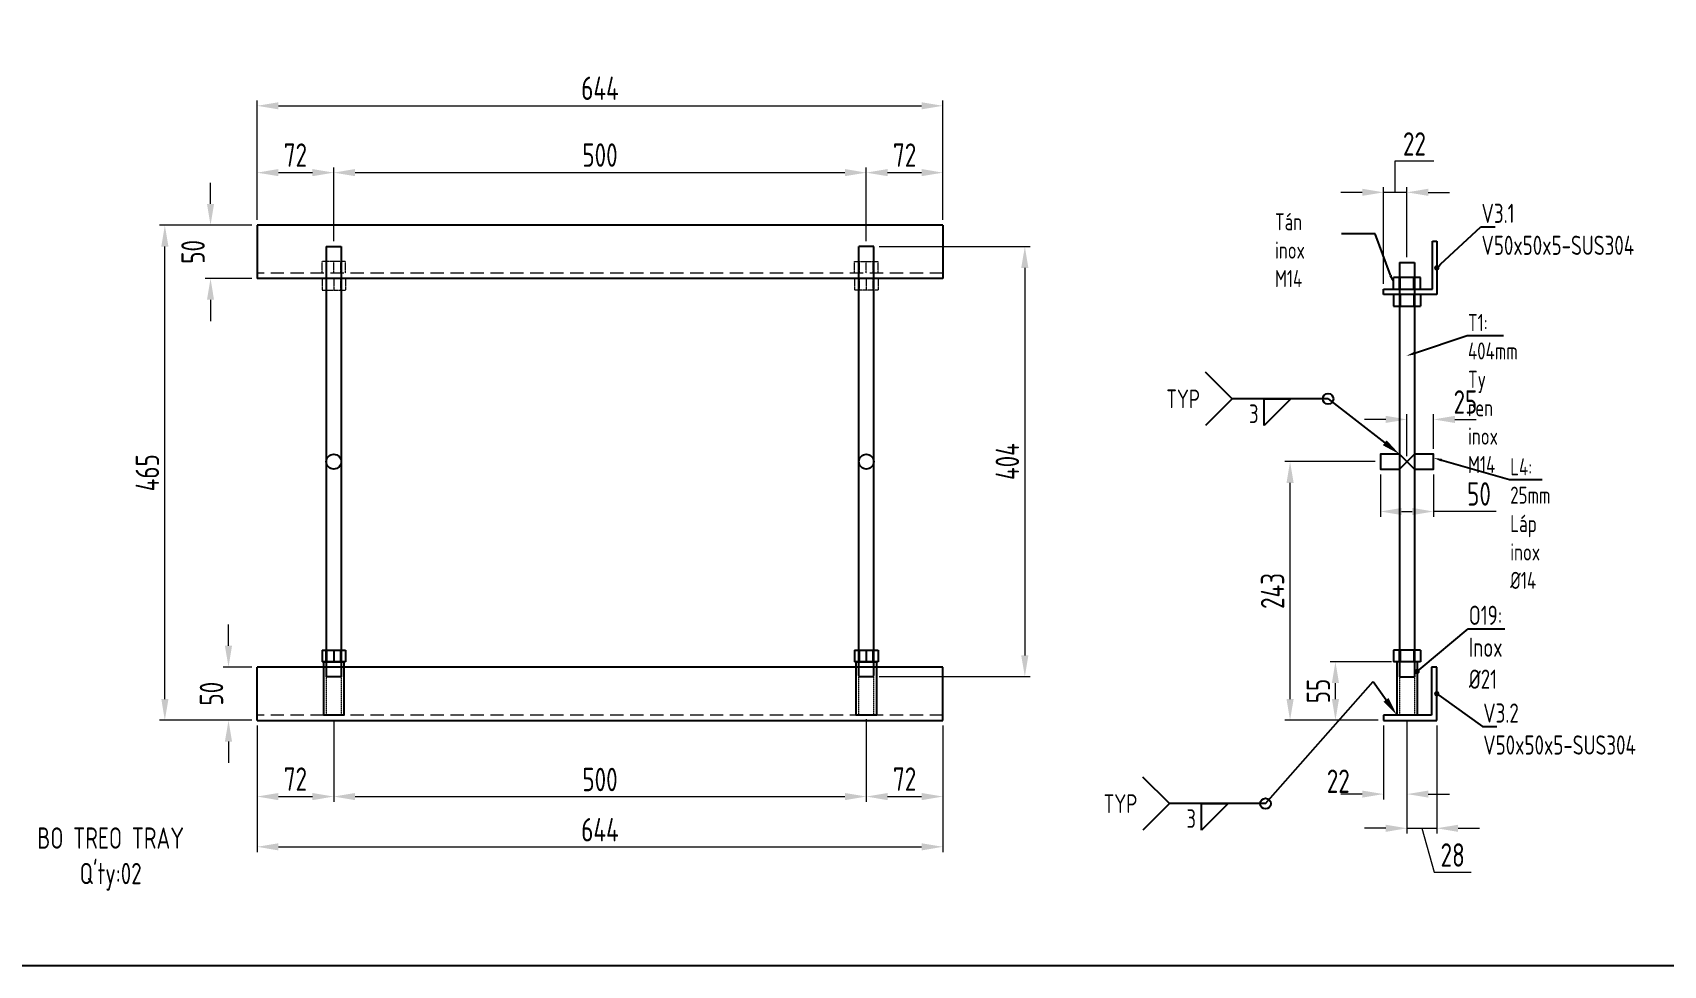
# Model space of a CAD drawing. Header units: millimetres. Extents: x -46397 to 283259, y -8690 to 23983.
# Drawn here: x 209335 to 210866, y -2294 to -1418 of the extents above; entities that cross this region are included whole.
import ezdxf
from ezdxf import colors
from ezdxf.entities.mleader import LeaderData, LeaderLine
from ezdxf.math import Vec2, Vec3

# ---------------------------------------------------------------- set-up
doc = ezdxf.new("R2010")
doc.units = ezdxf.units.MM
doc.linetypes.add('HIDDEN', pattern=[0.375, 0.25, -0.125])
doc.layers.get('Defpoints').update_dxf_attribs({"lineweight": 0})
for name, color, linetype, lineweight in [('12.KICH THUOC', 3, 'Continuous', 9), ('AM_5', 3, 'Continuous', 25), ('Dtext', 255, 'Continuous', 20), ('mDƯỜNG CƠ BẢN', 255, 'Continuous', 25), ('PHANTOM 2', 8, 'Continuous', 0)]:
    doc.layers.add(name, color=color, linetype=linetype, lineweight=lineweight)
doc.styles.add('Chu va so', font='arial.ttf')
doc.styles.add('GHI CHÚ 1', font='isocp_IV25.ttf', dxfattribs={"width": 0.8})
doc.styles.get("Standard").update_dxf_attribs({"font": 'isocp.shx', "width": 0.8})
doc.styles.add('TCVN', font='arial.ttf')
doc.dimstyles.new('1-30SCALE', dxfattribs={"dimtxt": 75, "dimasz": 75, "dimexe": 37.5, "dimexo": 30, "dimgap": 30, "dimtad": 1, "dimtoh": 1, "dimdec": 0, "dimdsep": 46, "dimtxsty": 'GHI CHÚ 1', "dimcen": 0.09, "dimclrd": 256, "dimclre": 256, "dimclrt": 2, "dimadec": 0, "dimazin": 0, "dimtfac": 1, "dimtdec": 0, "dimtofl": 0, "dimtmove": 0, "dimatfit": 3, "dimfxl": 1, "dimlwd": 0, "dimlwe": 0, "dimarcsym": 0})

# ---------------------------------------------------------------- blocks, each defined once
blk = doc.blocks.new('*D1137')
at = {"layer": 'Defpoints', "color": 0, "transparency": 16777216}
for p in [(209458.7, -1598.6), (209545.3, -1598.6), (209545.3, -2063.6)]:
    blk.add_point(p, dxfattribs=at)
at = {"layer": 'PHANTOM 2', "linetype": 'Continuous', "lineweight": 0, "transparency": 16777216}
for p, q in [((209540.3, -1598.6), (209453.7, -1598.6)), ((209458.7, -2043.6), (209458.7, -1618.6)), ((209540.3, -2063.6), (209453.7, -2063.6))]:
    blk.add_line(p, q, dxfattribs=at)
at = {"layer": 'PHANTOM 2', "transparency": 16777216}
for points in [[(209455.4, -1618.6), (209462.1, -1618.6), (209458.7, -1598.6)], [(209455.4, -2043.6), (209462.1, -2043.6), (209458.7, -2063.6)]]:
    blk.add_solid(points, dxfattribs=at)
at = {"layer": 'PHANTOM 2', "color": 2, "transparency": 16777216, "insert": (209442.3, -1831.1), "char_height": 22, "attachment_point": 5, "rotation": 90, "style": 'GHI CHÚ 1'}
blk.add_mtext('465', dxfattribs=at)
blk = doc.blocks.new('*D1138')
at = {"layer": 'Defpoints', "color": 0, "transparency": 16777216}
for p in [(209518.5, -2013.6), (209545.3, -2013.6), (209545.3, -2063.6)]:
    blk.add_point(p, dxfattribs=at)
at = {"layer": 'PHANTOM 2', "linetype": 'Continuous', "lineweight": 0, "transparency": 16777216}
for p, q in [((209518.5, -1993.6), (209518.5, -1973.6)), ((209540.3, -2013.6), (209513.5, -2013.6)), ((209540.3, -2063.6), (209513.5, -2063.6)), ((209518.5, -2083.6), (209518.5, -2103.6))]:
    blk.add_line(p, q, dxfattribs=at)
at = {"layer": 'PHANTOM 2', "transparency": 16777216}
for points in [[(209515.1, -1993.6), (209521.8, -1993.6), (209518.5, -2013.6)], [(209515.1, -2083.6), (209521.8, -2083.6), (209518.5, -2063.6)]]:
    blk.add_solid(points, dxfattribs=at)
at = {"layer": 'PHANTOM 2', "color": 2, "transparency": 16777216, "insert": (209502.5, -2038.6), "char_height": 22, "attachment_point": 5, "rotation": 90, "style": 'GHI CHÚ 1'}
blk.add_mtext('50', dxfattribs=at)
blk = doc.blocks.new('*D1139')
at = {"layer": 'Defpoints', "color": 0, "transparency": 16777216}
for p in [(209545.3, -1598.6), (209501.6, -1648.6), (209545.3, -1648.6)]:
    blk.add_point(p, dxfattribs=at)
at = {"layer": 'PHANTOM 2', "linetype": 'Continuous', "lineweight": 0, "transparency": 16777216}
for p, q in [((209501.6, -1578.6), (209501.6, -1558.6)), ((209540.3, -1598.6), (209496.6, -1598.6)), ((209540.3, -1648.6), (209496.6, -1648.6)), ((209501.6, -1668.6), (209501.6, -1688.6))]:
    blk.add_line(p, q, dxfattribs=at)
at = {"layer": 'PHANTOM 2', "transparency": 16777216}
for points in [[(209498.3, -1578.6), (209504.9, -1578.6), (209501.6, -1598.6)], [(209498.3, -1668.6), (209504.9, -1668.6), (209501.6, -1648.6)]]:
    blk.add_solid(points, dxfattribs=at)
at = {"layer": 'PHANTOM 2', "color": 2, "transparency": 16777216, "insert": (209485.2, -1623.6), "char_height": 22, "attachment_point": 5, "rotation": 90, "style": 'GHI CHÚ 1'}
blk.add_mtext('50', dxfattribs=at)
blk = doc.blocks.new('*D1140')
at = {"layer": 'Defpoints', "color": 0, "transparency": 16777216}
for p in [(209617.3, -1549.2), (209545.3, -1598.6), (209617.3, -1618.6)]:
    blk.add_point(p, dxfattribs=at)
at = {"layer": 'PHANTOM 2', "linetype": 'Continuous', "lineweight": 0, "transparency": 16777216}
for p, q in [((209545.3, -1593.6), (209545.3, -1544.2)), ((209617.3, -1613.6), (209617.3, -1544.2)), ((209565.3, -1549.2), (209597.3, -1549.2))]:
    blk.add_line(p, q, dxfattribs=at)
at = {"layer": 'PHANTOM 2', "transparency": 16777216}
for points in [[(209565.3, -1545.8), (209565.3, -1552.5), (209545.3, -1549.2)], [(209597.3, -1545.8), (209597.3, -1552.5), (209617.3, -1549.2)]]:
    blk.add_solid(points, dxfattribs=at)
at = {"layer": 'PHANTOM 2', "color": 2, "transparency": 16777216, "insert": (209581.3, -1532.7), "char_height": 22, "attachment_point": 5, "style": 'GHI CHÚ 1'}
blk.add_mtext('72', dxfattribs=at)
blk = doc.blocks.new('*D1141')
at = {"layer": 'Defpoints', "color": 0, "transparency": 16777216}
for p in [(210117.3, -1549.2), (209617.3, -1618.6), (210117.3, -1618.6)]:
    blk.add_point(p, dxfattribs=at)
at = {"layer": 'PHANTOM 2', "linetype": 'Continuous', "lineweight": 0, "transparency": 16777216}
for p, q in [((209617.3, -1613.6), (209617.3, -1544.2)), ((210117.3, -1613.6), (210117.3, -1544.2)), ((209637.3, -1549.2), (210097.3, -1549.2))]:
    blk.add_line(p, q, dxfattribs=at)
at = {"layer": 'PHANTOM 2', "transparency": 16777216}
for points in [[(209637.3, -1545.8), (209637.3, -1552.5), (209617.3, -1549.2)], [(210097.3, -1545.8), (210097.3, -1552.5), (210117.3, -1549.2)]]:
    blk.add_solid(points, dxfattribs=at)
at = {"layer": 'PHANTOM 2', "color": 2, "transparency": 16777216, "insert": (209867.3, -1532.7), "char_height": 22, "attachment_point": 5, "style": 'GHI CHÚ 1'}
blk.add_mtext('500', dxfattribs=at)
blk = doc.blocks.new('*D1142')
at = {"layer": 'Defpoints', "color": 0, "transparency": 16777216}
for p in [(210189.3, -1549.2), (210189.3, -1598.6), (210117.3, -1618.6)]:
    blk.add_point(p, dxfattribs=at)
at = {"layer": 'PHANTOM 2', "linetype": 'Continuous', "lineweight": 0, "transparency": 16777216}
for p, q in [((210117.3, -1613.6), (210117.3, -1544.2)), ((210189.3, -1593.6), (210189.3, -1544.2)), ((210137.3, -1549.2), (210169.3, -1549.2))]:
    blk.add_line(p, q, dxfattribs=at)
at = {"layer": 'PHANTOM 2', "transparency": 16777216}
for points in [[(210137.3, -1545.8), (210137.3, -1552.5), (210117.3, -1549.2)], [(210169.3, -1545.8), (210169.3, -1552.5), (210189.3, -1549.2)]]:
    blk.add_solid(points, dxfattribs=at)
at = {"layer": 'PHANTOM 2', "color": 2, "transparency": 16777216, "insert": (210153.3, -1532.7), "char_height": 22, "attachment_point": 5, "style": 'GHI CHÚ 1'}
blk.add_mtext('72', dxfattribs=at)
blk = doc.blocks.new('*D1143')
at = {"layer": 'Defpoints', "color": 0, "transparency": 16777216}
for p in [(209545.3, -2063.6), (209617.3, -2058.6), (209617.3, -2135.2)]:
    blk.add_point(p, dxfattribs=at)
at = {"layer": 'PHANTOM 2', "linetype": 'Continuous', "lineweight": 0, "transparency": 16777216}
for p, q in [((209617.3, -2063.6), (209617.3, -2140.2)), ((209545.3, -2068.6), (209545.3, -2140.2)), ((209565.3, -2135.2), (209597.3, -2135.2))]:
    blk.add_line(p, q, dxfattribs=at)
at = {"layer": 'PHANTOM 2', "transparency": 16777216}
for points in [[(209565.3, -2131.9), (209565.3, -2138.6), (209545.3, -2135.2)], [(209597.3, -2131.9), (209597.3, -2138.6), (209617.3, -2135.2)]]:
    blk.add_solid(points, dxfattribs=at)
at = {"layer": 'PHANTOM 2', "color": 2, "transparency": 16777216, "insert": (209581.3, -2118.8), "char_height": 22, "attachment_point": 5, "style": 'GHI CHÚ 1'}
blk.add_mtext('72', dxfattribs=at)
blk = doc.blocks.new('*D1144')
at = {"layer": 'Defpoints', "color": 0, "transparency": 16777216}
for p in [(209617.3, -2058.6), (210117.3, -2057.6), (210117.3, -2135.2)]:
    blk.add_point(p, dxfattribs=at)
at = {"layer": 'PHANTOM 2', "linetype": 'Continuous', "lineweight": 0, "transparency": 16777216}
for p, q in [((209617.3, -2063.6), (209617.3, -2140.2)), ((210117.3, -2062.6), (210117.3, -2140.2)), ((209637.3, -2135.2), (210097.3, -2135.2))]:
    blk.add_line(p, q, dxfattribs=at)
at = {"layer": 'PHANTOM 2', "transparency": 16777216}
for points in [[(209637.3, -2131.9), (209637.3, -2138.6), (209617.3, -2135.2)], [(210097.3, -2131.9), (210097.3, -2138.6), (210117.3, -2135.2)]]:
    blk.add_solid(points, dxfattribs=at)
at = {"layer": 'PHANTOM 2', "color": 2, "transparency": 16777216, "insert": (209867.3, -2119.2), "char_height": 22, "attachment_point": 5, "style": 'GHI CHÚ 1'}
blk.add_mtext('500', dxfattribs=at)
blk = doc.blocks.new('*D1145')
at = {"layer": 'Defpoints', "color": 0, "transparency": 16777216}
for p in [(210117.3, -2057.6), (210189.3, -2063.6), (210189.3, -2135.2)]:
    blk.add_point(p, dxfattribs=at)
at = {"layer": 'PHANTOM 2', "linetype": 'Continuous', "lineweight": 0, "transparency": 16777216}
for p, q in [((210117.3, -2062.6), (210117.3, -2140.2)), ((210189.3, -2068.6), (210189.3, -2140.2)), ((210137.3, -2135.2), (210169.3, -2135.2))]:
    blk.add_line(p, q, dxfattribs=at)
at = {"layer": 'PHANTOM 2', "transparency": 16777216}
for points in [[(210137.3, -2131.9), (210137.3, -2138.6), (210117.3, -2135.2)], [(210169.3, -2131.9), (210169.3, -2138.6), (210189.3, -2135.2)]]:
    blk.add_solid(points, dxfattribs=at)
at = {"layer": 'PHANTOM 2', "color": 2, "transparency": 16777216, "insert": (210153.3, -2118.8), "char_height": 22, "attachment_point": 5, "style": 'GHI CHÚ 1'}
blk.add_mtext('72', dxfattribs=at)
blk = doc.blocks.new('*D1146')
at = {"layer": 'Defpoints', "color": 0, "transparency": 16777216}
for p in [(209545.3, -2063.6), (210189.3, -2063.6), (210189.3, -2182.4)]:
    blk.add_point(p, dxfattribs=at)
at = {"layer": 'PHANTOM 2', "linetype": 'Continuous', "lineweight": 0, "transparency": 16777216}
for p, q in [((209545.3, -2068.6), (209545.3, -2187.4)), ((210189.3, -2068.6), (210189.3, -2187.4)), ((209565.3, -2182.4), (210169.3, -2182.4))]:
    blk.add_line(p, q, dxfattribs=at)
at = {"layer": 'PHANTOM 2', "transparency": 16777216}
for points in [[(209565.3, -2179.1), (209565.3, -2185.8), (209545.3, -2182.4)], [(210169.3, -2179.1), (210169.3, -2185.8), (210189.3, -2182.4)]]:
    blk.add_solid(points, dxfattribs=at)
at = {"layer": 'PHANTOM 2', "color": 2, "transparency": 16777216, "insert": (209867.3, -2166.4), "char_height": 22, "attachment_point": 5, "style": 'GHI CHÚ 1'}
blk.add_mtext('644', dxfattribs=at)
blk = doc.blocks.new('*D1147')
at = {"layer": 'Defpoints', "color": 0, "transparency": 16777216}
for p in [(210189.3, -1486.4), (209545.3, -1598.6), (210189.3, -1598.6)]:
    blk.add_point(p, dxfattribs=at)
at = {"layer": 'PHANTOM 2', "linetype": 'Continuous', "lineweight": 0, "transparency": 16777216}
for p, q in [((209545.3, -1593.6), (209545.3, -1481.4)), ((210189.3, -1593.6), (210189.3, -1481.4)), ((209565.3, -1486.4), (210169.3, -1486.4))]:
    blk.add_line(p, q, dxfattribs=at)
at = {"layer": 'PHANTOM 2', "transparency": 16777216}
for points in [[(209565.3, -1483.1), (209565.3, -1489.7), (209545.3, -1486.4)], [(210169.3, -1483.1), (210169.3, -1489.7), (210189.3, -1486.4)]]:
    blk.add_solid(points, dxfattribs=at)
at = {"layer": 'PHANTOM 2', "color": 2, "transparency": 16777216, "insert": (209867.3, -1469.9), "char_height": 22, "attachment_point": 5, "style": 'GHI CHÚ 1'}
blk.add_mtext('644', dxfattribs=at)
blk = doc.blocks.new('*D1153')
at = {"layer": 'Defpoints', "color": 0, "transparency": 16777216}
for p in [(210515.2, -1820.6), (210600, -1820.6), (210603, -2063.6)]:
    blk.add_point(p, dxfattribs=at)
at = {"layer": 'PHANTOM 2', "linetype": 'Continuous', "lineweight": 0, "transparency": 16777216}
for p, q in [((210595, -1820.6), (210510.2, -1820.6)), ((210515.2, -2043.6), (210515.2, -1840.6)), ((210598, -2063.6), (210510.2, -2063.6))]:
    blk.add_line(p, q, dxfattribs=at)
at = {"layer": 'PHANTOM 2', "transparency": 16777216}
for points in [[(210511.9, -1840.6), (210518.6, -1840.6), (210515.2, -1820.6)], [(210511.9, -2043.6), (210518.6, -2043.6), (210515.2, -2063.6)]]:
    blk.add_solid(points, dxfattribs=at)
at = {"layer": 'PHANTOM 2', "color": 2, "transparency": 16777216, "insert": (210498.8, -1942.1), "char_height": 22, "attachment_point": 5, "rotation": 90, "style": 'GHI CHÚ 1'}
blk.add_mtext('243', dxfattribs=at)
blk = doc.blocks.new('*D1152')
at = {"layer": 'Defpoints', "color": 0, "transparency": 16777216}
for p in [(210557.8, -2008.6), (210615.5, -2008.6), (210603, -2063.6)]:
    blk.add_point(p, dxfattribs=at)
at = {"layer": 'PHANTOM 2', "linetype": 'Continuous', "lineweight": 0, "transparency": 16777216}
for p, q in [((210610.5, -2008.6), (210552.8, -2008.6)), ((210557.8, -2043.6), (210557.8, -2028.6)), ((210598, -2063.6), (210552.8, -2063.6))]:
    blk.add_line(p, q, dxfattribs=at)
at = {"layer": 'PHANTOM 2', "transparency": 16777216}
for points in [[(210554.5, -2028.6), (210561.2, -2028.6), (210557.8, -2008.6)], [(210554.5, -2043.6), (210561.2, -2043.6), (210557.8, -2063.6)]]:
    blk.add_solid(points, dxfattribs=at)
at = {"layer": 'PHANTOM 2', "color": 2, "transparency": 16777216, "insert": (210541.8, -2036.1), "char_height": 22, "attachment_point": 5, "rotation": 90, "style": 'GHI CHÚ 1'}
blk.add_mtext('55', dxfattribs=at)
blk = doc.blocks.new('*D1151')
at = {"layer": 'Defpoints', "color": 0, "transparency": 16777216}
for p in [(210650, -1781), (210625, -1820.6), (210650, -1813.6)]:
    blk.add_point(p, dxfattribs=at)
at = {"layer": 'PHANTOM 2', "linetype": 'Continuous', "lineweight": 0, "transparency": 16777216}
for p, q in [((210625, -1815.6), (210625, -1776)), ((210650, -1808.6), (210650, -1776)), ((210605, -1781), (210585, -1781)), ((210670, -1781), (210690, -1781))]:
    blk.add_line(p, q, dxfattribs=at)
at = {"layer": 'PHANTOM 2', "transparency": 16777216}
for points in [[(210605, -1777.6), (210605, -1784.3), (210625, -1781)], [(210670, -1777.6), (210670, -1784.3), (210650, -1781)]]:
    blk.add_solid(points, dxfattribs=at)
at = {"layer": 'PHANTOM 2', "color": 2, "transparency": 16777216, "insert": (210679.9, -1764.6), "char_height": 22, "attachment_point": 5, "style": 'GHI CHÚ 1'}
blk.add_mtext('25', dxfattribs=at)
blk = doc.blocks.new('*D1150')
at = {"layer": 'Defpoints', "color": 0, "transparency": 16777216}
for p in [(210600, -1827.6), (210650, -1827.6), (210650, -1867.5)]:
    blk.add_point(p, dxfattribs=at)
at = {"layer": 'PHANTOM 2', "linetype": 'Continuous', "lineweight": 0, "transparency": 16777216}
for p, q in [((210600, -1832.6), (210600, -1872.5)), ((210650, -1832.6), (210650, -1872.5)), ((210620, -1867.5), (210630, -1867.5)), ((210708.7, -1867.5), (210650, -1867.5))]:
    blk.add_line(p, q, dxfattribs=at)
at = {"layer": 'PHANTOM 2', "transparency": 16777216}
for points in [[(210620, -1864.1), (210620, -1870.8), (210600, -1867.5)], [(210630, -1864.1), (210630, -1870.8), (210650, -1867.5)]]:
    blk.add_solid(points, dxfattribs=at)
at = {"layer": 'PHANTOM 2', "color": 2, "transparency": 16777216, "insert": (210692.6, -1851), "char_height": 22, "attachment_point": 5, "style": 'GHI CHÚ 1'}
blk.add_mtext('50', dxfattribs=at)
blk = doc.blocks.new('*D1149')
at = {"layer": 'Defpoints', "color": 0, "transparency": 16777216}
for p in [(210603, -2063.6), (210625, -2058.6), (210625, -2132.9)]:
    blk.add_point(p, dxfattribs=at)
at = {"layer": 'PHANTOM 2', "linetype": 'Continuous', "lineweight": 0, "transparency": 16777216}
for p, q in [((210625, -2063.6), (210625, -2137.9)), ((210603, -2068.6), (210603, -2137.9)), ((210583, -2132.9), (210563, -2132.9)), ((210645, -2132.9), (210665, -2132.9))]:
    blk.add_line(p, q, dxfattribs=at)
at = {"layer": 'PHANTOM 2', "transparency": 16777216}
for points in [[(210583, -2129.6), (210583, -2136.2), (210603, -2132.9)], [(210645, -2129.6), (210645, -2136.2), (210625, -2132.9)]]:
    blk.add_solid(points, dxfattribs=at)
at = {"layer": 'PHANTOM 2', "color": 2, "transparency": 16777216, "insert": (210560.5, -2120.8), "char_height": 22, "attachment_point": 5, "style": 'GHI CHÚ 1'}
blk.add_mtext('22', dxfattribs=at)
blk = doc.blocks.new('*D1148')
at = {"layer": 'Defpoints', "color": 0, "transparency": 16777216}
for p in [(210625, -2058.6), (210653, -2063.6), (210653, -2165)]:
    blk.add_point(p, dxfattribs=at)
at = {"layer": 'PHANTOM 2', "linetype": 'Continuous', "lineweight": 0, "transparency": 16777216}
for p, q in [((210625, -2063.6), (210625, -2170)), ((210653, -2068.6), (210653, -2170)), ((210605, -2165), (210585, -2165)), ((210625, -2165), (210653, -2165)), ((210639, -2165), (210650.5, -2206.1)), ((210673, -2165), (210693, -2165)), ((210650.5, -2206.1), (210685.3, -2206.1))]:
    blk.add_line(p, q, dxfattribs=at)
at = {"layer": 'PHANTOM 2', "transparency": 16777216}
for points in [[(210605, -2161.7), (210605, -2168.4), (210625, -2165)], [(210673, -2161.7), (210673, -2168.4), (210653, -2165)]]:
    blk.add_solid(points, dxfattribs=at)
at = {"layer": 'PHANTOM 2', "color": 2, "transparency": 16777216, "insert": (210667.9, -2190.1), "char_height": 22, "attachment_point": 5, "style": 'GHI CHÚ 1'}
blk.add_mtext('28', dxfattribs=at)
blk = doc.blocks.new('_Dot')
at = {"color": 0, "linetype": 'ByBlock', "lineweight": -2}
blk.add_line((-0.5, 0), (-1, 0), dxfattribs=at)
at = {"color": 0, "linetype": 'ByBlock', "const_width": 0.5}
blk.add_lwpolyline([(-0.25, 0, 1), (0.25, 0, 1)], format="xyb", close=True, dxfattribs=at)
blk = doc.blocks.new('*S1135')
at = {"layer": 'AM_5'}
for p, q in [((120957.4, -644.8, 0), (121058.4, -530.1, 0)), ((121058.4, -530.1, 0), (121070.6, -547.3, 0)), ((120867.4, -644.8, 0), (120842.4, -619.8, 0)), ((120867.4, -644.8, 0), (120842.4, -669.8, 0)), ((120957.4, -644.8, 0), (120867.4, -644.8, 0))]:
    blk.add_line(p, q, dxfattribs=at)
at = {"layer": 'AM_5', "color": 2}
for p, q in [((120897.4, -644.8, 0), (120922.4, -644.8, 0)), ((120922.4, -644.8, 0), (120897.4, -669.8, 0)), ((120897.4, -669.8, 0), (120897.4, -644.8, 0))]:
    blk.add_line(p, q, dxfattribs=at)
blk.add_circle((120957.4, -644.8, 0), 4.99, dxfattribs=at)
at = {"layer": 'AM_5', "linetype": 'Continuous'}
blk.add_trace([(121068.3, -549, 0), (121073, -545.6, 0), (121080.8, -561.6, 0)], dxfattribs=at)
at = {"layer": 'AM_5', "color": 2, "char_height": 17.5}
for s, insert, attachment_point in [('TYP', (120837.1, -644.8, 0), 6), ('3', (120892.1, -650.1, 0), 3)]:
    blk.add_mtext(s, dxfattribs=dict(at, insert=insert, attachment_point=attachment_point))
blk = doc.blocks.new('*S1136')
at = {"layer": 'AM_5'}
for p, q in [((120926.2, -283.6, 0), (120901.2, -258.6, 0)), ((120926.2, -283.6, 0), (120901.2, -308.6, 0)), ((121016.2, -283.6, 0), (120926.2, -283.6, 0)), ((121016.2, -283.6, 0), (121069.4, -324.9, 0))]:
    blk.add_line(p, q, dxfattribs=at)
at = {"layer": 'AM_5', "color": 2}
for p, q in [((120956.2, -283.6, 0), (120981.2, -283.6, 0)), ((120981.2, -283.6, 0), (120956.2, -308.6, 0)), ((120956.2, -308.6, 0), (120956.2, -283.6, 0))]:
    blk.add_line(p, q, dxfattribs=at)
blk.add_circle((121016.2, -283.6, 0), 4.99, dxfattribs=at)
at = {"layer": 'AM_5', "linetype": 'Continuous'}
blk.add_trace([(121067.6, -327.2, 0), (121071.2, -322.6, 0), (121083.3, -335.6, 0)], dxfattribs=at)
at = {"layer": 'AM_5', "color": 2, "char_height": 17.5}
for s, insert, attachment_point in [('TYP', (120895.9, -283.6, 0), 6), ('3', (120950.9, -288.9, 0), 3)]:
    blk.add_mtext(s, dxfattribs=dict(at, insert=insert, attachment_point=attachment_point))
blk = doc.blocks.new('*D1494')
at = {"layer": 'Defpoints', "color": 0, "transparency": 16777216}
for p in [(210603, -1567.7), (210625, -1633.6, 0), (210603, -1658.6, 0)]:
    blk.add_point(p, dxfattribs=at)
at = {"layer": 'PHANTOM 2', "linetype": 'Continuous', "lineweight": 0, "transparency": 16777216}
for p, q in [((210614, -1567.7), (210614, -1538.2)), ((210614, -1538.2), (210650.1, -1538.2)), ((210583, -1567.7), (210563, -1567.7)), ((210603, -1653.6), (210603, -1562.7)), ((210625, -1567.7), (210603, -1567.7)), ((210625, -1628.6), (210625, -1562.7)), ((210645, -1567.7), (210665, -1567.7))]:
    blk.add_line(p, q, dxfattribs=at)
at = {"layer": 'PHANTOM 2', "transparency": 16777216}
for points in [[(210583, -1564.3), (210583, -1571), (210603, -1567.7)], [(210645, -1564.3), (210645, -1571), (210625, -1567.7)]]:
    blk.add_solid(points, dxfattribs=at)
at = {"layer": 'PHANTOM 2', "color": 2, "transparency": 16777216, "insert": (210632, -1522.2), "char_height": 22, "attachment_point": 5, "style": 'GHI CHÚ 1'}
blk.add_mtext('22', dxfattribs=at)
blk = doc.blocks.new('*D1692')
at = {"layer": 'Defpoints', "color": 0, "transparency": 16777216}
for p in [(210124.3, -1618.6, 0), (210124.3, -2022.6, 0), (210266.2, -2022.6)]:
    blk.add_point(p, dxfattribs=at)
at = {"layer": 'PHANTOM 2', "linetype": 'Continuous', "lineweight": 0, "transparency": 16777216}
for p, q in [((210129.3, -1618.6), (210271.2, -1618.6)), ((210266.2, -1638.6), (210266.2, -2002.6)), ((210129.3, -2022.6), (210271.2, -2022.6))]:
    blk.add_line(p, q, dxfattribs=at)
at = {"layer": 'PHANTOM 2', "transparency": 16777216}
for points in [[(210262.8, -1638.6), (210269.5, -1638.6), (210266.2, -1618.6)], [(210262.8, -2002.6), (210269.5, -2002.6), (210266.2, -2022.6)]]:
    blk.add_solid(points, dxfattribs=at)
at = {"layer": 'PHANTOM 2', "color": 2, "transparency": 16777216, "insert": (210249.8, -1820.6), "char_height": 22, "attachment_point": 5, "rotation": 90, "style": 'GHI CHÚ 1'}
blk.add_mtext('404', dxfattribs=at)
blk = doc.blocks.new('*U1833')
at = {"lineweight": 25}
for points in [[(0, 0), (4195.2, 0), (4195.2, 2748.1), (0, 2748.1)], [(0, 0), (3172, 0), (3172, 2748.1), (0, 2748.1)]]:
    blk.add_lwpolyline(points, close=True, dxfattribs=at)
at = {"layer": 'Dtext', "ltscale": 0.1}
for tag, p, height, style in [('REV_3', (3199, 1032.2), 18.3, 'TCVN'), ('FOR_APPROVAL3', (3381.7, 1030.9, -0.2), 21.9, 'TCVN'), ('REV_2', (3199, 964), 18.3, 'TCVN'), ('FOR_APPROVAL2', (3381.7, 962.7, -0.2), 21.9, 'TCVN'), ('REV_1', (3199, 895.8), 18.3, 'TCVN'), ('FOR_APPROVAL1', (3381.7, 894.5, -0.2), 21.9, 'TCVN'), ('REV_0', (3199, 827.5), 18.3, 'TCVN'), ('NGUOI_VE', (3576.4, 826.6, -0.2), 21.9, 'TCVN'), ('NGUOI_KIEM_2', (3770.2, 826.6, -0.2), 21.9, 'TCVN'), ('NGUOI_DUYET', (4004.2, 826.6, -0.2), 21.9, 'TCVN'), ('1.1_A4', (4016, 41.6, -0.2), 21.9, 'Chu va so'), ('A4_A4', (4088.9, 41.6, -0.2), 21.9, 'Chu va so'), ('REV.', (4149, 41.6, -0.2), 21.9, 'Chu va so')]:
    blk.add_attdef(tag, p, '', height=height, dxfattribs=dict(at, style=style))
for tag, p, height, style, width in [('NGAY_REV03', (3245.3, 1030.9, -0.2), 19, 'TCVN', 0.95), ('NGAY_REV02', (3245.3, 962.7, -0.2), 19, 'TCVN', 0.95), ('NGAY_REV01', (3245.3, 894.5, -0.2), 19, 'TCVN', 0.95), ('NGAY_REV0', (3245.3, 826.3, -0.2), 19, 'TCVN', 0.95), ('DWD.NO', (3243.6, 17.8, -0.2), 29.2, 'Chu va so', 0.85)]:
    blk.add_attdef(tag, p, '', height=height, dxfattribs=dict(at, style=style, width=width))
at = {"layer": 'Dtext', "lineweight": 25, "ltscale": 0.1, "style": 'Chu va so'}
for tag, p, height in [('PROJECT_CODE', (3454.9, 343.5), 43.9), ('TITLE1', (3265, 262, -0.2), 29.2), ('TITLE2', (3265, 193.2, -0.2), 29.2), ('TITLE3', (3265, 125, -0.2), 29.2)]:
    blk.add_attdef(tag, p, '', height=height, dxfattribs=at)

msp = doc.modelspace()

# ---------------------------------------------------------------- linework, layer by layer
at = {"color": 6, "linetype": 'HIDDEN', "lineweight": 0, "ltscale": 0.5, "extrusion": (0, 1, 0)}
for p, q in [((209606.34, -1643.64, 0), (209606.34, -1632.64, 0)), ((209617.34, -1632.64, 0), (209606.34, -1632.64, 0)), ((209610.34, -1643.64, 0), (209610.34, -1632.64, 0)), ((209610.9, -1643.64, 0), (209610.9, -1632.64, 0)), ((209628.34, -1632.64, 0), (209617.34, -1632.64, 0)), ((209617.34, -1643.64, 0), (209617.34, -1632.64, 0)), ((209623.81, -1643.64, 0), (209623.81, -1632.64, 0)), ((209624.34, -1643.64, 0), (209624.34, -1632.64, 0)), ((209628.34, -1643.64, 0), (209628.34, -1632.64, 0)), ((210106.34, -1632.64, 0), (210117.34, -1632.64, 0)), ((210106.34, -1643.64, 0), (210106.34, -1632.64, 0)), ((210110.34, -1632.64, 0), (210110.34, -1643.64, 0)), ((210110.9, -1643.64, 0), (210110.9, -1632.64, 0)), ((210117.34, -1643.64, 0), (210117.34, -1632.64, 0)), ((210117.34, -1632.64, 0), (210128.34, -1632.64, 0)), ((210123.81, -1643.64, 0), (210123.81, -1632.64, 0)), ((210124.34, -1632.64, 0), (210124.34, -1643.64, 0)), ((210128.34, -1643.64, 0), (210128.34, -1632.64, 0)), ((209606.34, -1648.64, 0), (209606.34, -1659.64, 0)), ((209610.34, -1648.64, 0), (209610.34, -1659.64, 0)), ((209610.9, -1659.64, 0), (209610.9, -1648.64, 0)), ((209617.34, -1648.64, 0), (209617.34, -1659.64, 0)), ((209623.81, -1659.64, 0), (209623.81, -1648.64, 0)), ((209624.34, -1648.64, 0), (209624.34, -1659.64, 0)), ((209628.34, -1648.64, 0), (209628.34, -1659.64, 0)), ((210106.34, -1648.64, 0), (210106.34, -1659.64, 0)), ((210110.34, -1659.64, 0), (210110.34, -1648.64, 0)), ((210110.9, -1659.64, 0), (210110.9, -1648.64, 0)), ((210117.34, -1648.64, 0), (210117.34, -1659.64, 0)), ((210123.81, -1659.64, 0), (210123.81, -1648.64, 0)), ((210124.34, -1659.64, 0), (210124.34, -1648.64, 0)), ((210128.34, -1648.64, 0), (210128.34, -1659.64, 0)), ((209606.34, -1659.64, 0), (209617.34, -1659.64, 0)), ((209606.34, -1659.64, 0), (209617.34, -1659.64, 0)), ((209617.34, -1659.64, 0), (209628.34, -1659.64, 0)), ((209617.34, -1659.64, 0), (209628.34, -1659.64, 0)), ((210117.34, -1659.64, 0), (210106.34, -1659.64, 0)), ((210117.34, -1659.64, 0), (210106.34, -1659.64, 0)), ((210128.34, -1659.64, 0), (210117.34, -1659.64, 0)), ((210128.34, -1659.64, 0), (210117.34, -1659.64, 0))]:
    msp.add_line(p, q, dxfattribs=at)
at = {"color": 8, "linetype": 'HIDDEN', "lineweight": 0, "ltscale": 50, "extrusion": (0, 1, 0)}
for p, q in [((210189.34, -1643.64, 0), (209545.34, -1643.64, 0)), ((210189.34, -2058.64, 0), (209545.34, -2058.64, 0))]:
    msp.add_line(p, q, dxfattribs=at)
at = {"color": 8, "linetype": 'HIDDEN', "lineweight": 0, "extrusion": (0, 1, 0)}
for p, q in [((209610.34, -2008.64, 0), (209610.34, -2058.64, 0)), ((209624.34, -2008.64, 0), (209624.34, -2058.64, 0)), ((210110.34, -2058.64, 0), (210110.34, -2008.64, 0)), ((210124.34, -2058.64, 0), (210124.34, -2008.64, 0)), ((210617.98, -2008.64, 0), (210617.98, -2058.64, 0)), ((210631.98, -2008.64, 0), (210631.98, -2058.64, 0))]:
    msp.add_line(p, q, dxfattribs=at)
at = {"layer": 'mDƯỜNG CƠ BẢN', "color": 2, "extrusion": (0, 1, 0)}
for p, q in [((210189.34, -1598.64, 0), (209545.34, -1598.64, 0)), ((209545.34, -1598.64, 0), (209545.34, -1648.64, 0)), ((210189.34, -1598.64, 0), (210189.34, -1648.64, 0)), ((210648.98, -1658.64, 0), (210648.98, -1613.64, 0)), ((210648.98, -1613.64, 0), (210652.98, -1613.64, 0)), ((210652.98, -1613.64, 0), (210652.98, -1663.64, 0)), ((210189.34, -1648.64, 0), (209545.34, -1648.64, 0)), ((210602.98, -1658.64, 0), (210648.98, -1658.64, 0)), ((210602.98, -1663.64, 0), (210602.98, -1658.64, 0)), ((210652.98, -1663.64, 0), (210602.98, -1663.64, 0)), ((210189.34, -2013.64, 0), (209545.34, -2013.64, 0)), ((209545.34, -2063.64, 0), (209545.34, -2013.64, 0)), ((210189.34, -2063.64, 0), (210189.34, -2013.64, 0)), ((210647.98, -2013.64, 0), (210647.98, -2058.64, 0)), ((210652.98, -2013.64, 0), (210647.98, -2013.64, 0)), ((210652.98, -2063.64, 0), (210652.98, -2013.64, 0)), ((209545.34, -2063.64, 0), (210189.34, -2063.64, 0)), ((210602.98, -2058.64, 0), (210602.98, -2063.64, 0)), ((210647.98, -2058.64, 0), (210602.98, -2058.64, 0)), ((210602.98, -2063.64, 0), (210652.98, -2063.64, 0))]:
    msp.add_line(p, q, dxfattribs=at)
at = {"layer": 'mDƯỜNG CƠ BẢN', "color": 5, "linetype": 'Continuous', "lineweight": 25, "extrusion": (0, 1, 0)}
for p, q in [((209610.34, -1618.64, 0), (209624.34, -1618.64, 0)), ((209610.34, -1618.64, 0), (209610.34, -2022.64, 0)), ((209624.34, -1618.64, 0), (209624.34, -2022.64, 0)), ((210124.34, -1618.64, 0), (210110.34, -1618.64, 0)), ((210110.34, -2021.64, 0), (210110.34, -1618.64, 0)), ((210124.34, -2021.64, 0), (210124.34, -1618.64, 0)), ((210617.98, -1633.64, 0), (210631.98, -1633.64, 0)), ((210617.98, -1633.64, 0), (210617.98, -2022.64, 0)), ((210631.98, -1633.64, 0), (210631.98, -2022.64, 0)), ((210617.98, -2022.64, 0), (210631.98, -2022.64, 0))]:
    msp.add_line(p, q, dxfattribs=at)
at = {"layer": 'mDƯỜNG CƠ BẢN', "color": 6, "ltscale": 0.5, "extrusion": (0, 1, 0)}
for p, q in [((210612.28, -1658.64, 0), (210612.28, -1647.64, 0)), ((210618.63, -1647.64, 0), (210612.28, -1647.64, 0)), ((210617.98, -1658.64, 0), (210617.98, -1647.64, 0)), ((210618.63, -1658.64, 0), (210618.63, -1647.64, 0)), ((210631.33, -1647.64, 0), (210618.63, -1647.64, 0)), ((210631.33, -1658.64, 0), (210631.33, -1647.64, 0)), ((210637.68, -1647.64, 0), (210631.33, -1647.64, 0)), ((210631.98, -1658.64, 0), (210631.98, -1647.64, 0)), ((210637.68, -1658.64, 0), (210637.68, -1647.64, 0)), ((210612.28, -1663.64, 0), (210612.28, -1674.64, 0)), ((210617.98, -1663.64, 0), (210617.98, -1674.64, 0)), ((210618.63, -1663.64, 0), (210618.63, -1674.64, 0)), ((210631.33, -1663.64, 0), (210631.33, -1674.64, 0)), ((210631.98, -1663.64, 0), (210631.98, -1674.64, 0)), ((210637.68, -1663.64, 0), (210637.68, -1674.64, 0)), ((210612.28, -1674.64, 0), (210618.63, -1674.64, 0)), ((210612.28, -1674.64, 0), (210631.33, -1674.64, 0)), ((210631.33, -1674.64, 0), (210637.68, -1674.64, 0)), ((210631.33, -1674.64, 0), (210637.68, -1674.64, 0)), ((209606.34, -1997.64, 0), (209606.34, -2008.64, 0)), ((209610.34, -2008.64, 0), (209610.34, -1997.64, 0)), ((209610.9, -2008.64, 0), (209610.9, -1997.64, 0)), ((209617.34, -1997.64, 0), (209617.34, -2008.64, 0)), ((209623.81, -2008.64, 0), (209623.81, -1997.64, 0)), ((209624.34, -2008.64, 0), (209624.34, -1997.64, 0)), ((209628.34, -1997.64, 0), (209628.34, -2008.64, 0)), ((210106.34, -1997.64, 0), (210106.34, -2008.64, 0)), ((210110.34, -2008.64, 0), (210110.34, -1997.64, 0)), ((210110.9, -2008.64, 0), (210110.9, -1997.64, 0)), ((210117.34, -1997.64, 0), (210117.34, -2008.64, 0)), ((210123.81, -2008.64, 0), (210123.81, -1997.64, 0)), ((210124.34, -2008.64, 0), (210124.34, -1997.64, 0)), ((210128.34, -1997.64, 0), (210128.34, -2008.64, 0)), ((210612.28, -1997.64, 0), (210612.28, -2008.64, 0)), ((210617.98, -2008.64, 0), (210617.98, -1997.64, 0)), ((210618.63, -1997.64, 0), (210618.63, -2008.64, 0)), ((210631.33, -1997.64, 0), (210631.33, -2008.64, 0)), ((210631.98, -2008.64, 0), (210631.98, -1997.64, 0)), ((210637.68, -1997.64, 0), (210637.68, -2008.64, 0)), ((209617.34, -2008.64, 0), (209606.34, -2008.64, 0)), ((209617.34, -2008.64, 0), (209606.34, -2008.64, 0)), ((209628.34, -2008.64, 0), (209617.34, -2008.64, 0)), ((209628.34, -2008.64, 0), (209617.34, -2008.64, 0)), ((210117.34, -2008.64, 0), (210106.34, -2008.64, 0)), ((210117.34, -2008.64, 0), (210106.34, -2008.64, 0)), ((210128.34, -2008.64, 0), (210117.34, -2008.64, 0)), ((210128.34, -2008.64, 0), (210117.34, -2008.64, 0)), ((210637.68, -2008.64, 0), (210612.28, -2008.64, 0))]:
    msp.add_line(p, q, dxfattribs=at)
at = {"layer": 'mDƯỜNG CƠ BẢN', "color": 3}
for p, q in [((210631.98, -1813.64, 0), (210617.98, -1827.64, 0)), ((210617.98, -1813.64, 0), (210631.98, -1827.64, 0))]:
    msp.add_line(p, q, dxfattribs=at)
at = {"layer": 'mDƯỜNG CƠ BẢN', "color": 3, "extrusion": (0, 1, 0)}
for p, q in [((210615.48, -2008.64, 0), (210615.48, -2058.64, 0)), ((210634.48, -2008.64, 0), (210634.48, -2058.64, 0))]:
    msp.add_line(p, q, dxfattribs=at)
at = {"layer": 'mDƯỜNG CƠ BẢN', "color": 3, "elevation": 0}
for points in [[(210617.98, -1813.64), (210599.98, -1813.64), (210599.98, -1827.64), (210617.98, -1827.64)], [(210631.98, -1827.64), (210649.98, -1827.64), (210649.98, -1813.64), (210631.98, -1813.64)]]:
    msp.add_lwpolyline(points, dxfattribs=at)
at = {"layer": 'mDƯỜNG CƠ BẢN', "color": 6, "elevation": 0}
for points in [[(209606.34, -1997.64), (209628.34, -1997.64)], [(210106.34, -1997.64), (210128.34, -1997.64)]]:
    msp.add_lwpolyline(points, dxfattribs=at)
at = {"layer": 'mDƯỜNG CƠ BẢN', "color": 6, "ltscale": 0.5, "elevation": 0}
msp.add_lwpolyline([(210637.68, -1997.64), (210612.28, -1997.64)], dxfattribs=at)
at = {"layer": 'mDƯỜNG CƠ BẢN', "color": 3, "elevation": 0}
for points in [[(209607.84, -2008.64), (209626.84, -2008.64), (209626.84, -2058.64), (209607.84, -2058.64)], [(210107.84, -2008.64), (210126.84, -2008.64), (210126.84, -2058.64), (210107.84, -2058.64)]]:
    msp.add_lwpolyline(points, close=True, dxfattribs=at)
at = {"layer": 'mDƯỜNG CƠ BẢN', "color": 5, "linetype": 'Continuous', "lineweight": 25, "elevation": 0}
for points in [[(209624.34, -2022.64), (209610.34, -2022.64)], [(210124.34, -2022.64), (210110.34, -2022.64)]]:
    msp.add_lwpolyline(points, dxfattribs=at)
at = {"layer": 'mDƯỜNG CƠ BẢN', "color": 3}
for centre in [(209617.34, -1820.64, 0), (210117.34, -1820.64, 0)]:
    msp.add_circle(centre, 7, dxfattribs=at)

# ---------------------------------------------------------------- block references
at = {"layer": 'AM_5'}
for name, p in [('*S1136', (89534.71, -1478.05)), ('*S1135', (89534.71, -1497.05))]:
    msp.add_blockref(name, p, dxfattribs=at)

# ---------------------------------------------------------------- texts
at = {"color": 3, "insert": (209162.04, -2164.19), "char_height": 20, "attachment_point": 1}
msp.add_mtext_dynamic_manual_height_columns("\\pxqc;BO TREO TRAY\\PQ'ty:02", width=491.5795, gutter_width=322.31, heights=[0], dxfattribs=at)

# ---------------------------------------------------------------- dimensions: what is measured, and where the dimension line sits
at = {"layer": 'PHANTOM 2'}
for base, p1, p2, picture, middle in [((210189.34, -1486.4, 0), (209545.34, -1598.64, 0), (210189.34, -1598.64, 0), '*D1147', (209867.34, -1469.92, 0)), ((210602.98, -1567.68), (210624.98, -1633.64, 0), (210602.98, -1658.64, 0), '*D1494', (210618.98, -1522.17)), ((209617.34, -1549.17, 0), (209545.34, -1598.64, 0), (209617.34, -1618.64, 0), '*D1140', (209581.34, -1532.74, 0)), ((210117.34, -1549.17, 0), (209617.34, -1618.64, 0), (210117.34, -1618.64, 0), '*D1141', (209867.34, -1532.74, 0)), ((210189.34, -1549.17, 0), (210117.34, -1618.64, 0), (210189.34, -1598.64, 0), '*D1142', (210153.34, -1532.74, 0)), ((210189.34, -2182.42, 0), (209545.34, -2063.64, 0), (210189.34, -2063.64, 0), '*D1146', (209867.34, -2166.42, 0)), ((210117.34, -2135.25, 0), (209617.34, -2058.64, 0), (210117.34, -2057.64, 0), '*D1144', (209867.34, -2119.25, 0))]:
    dim = msp.add_linear_dim(base=base, p1=p1, p2=p2, dimstyle='1-30SCALE', override={"dimtxt": 22, "dimasz": 20, "dimexe": 5, "dimexo": 5, "dimgap": 5, "dimtmove": 1}, dxfattribs=at)
    dim.commit()
    dim.dimension.update_dxf_attribs({"geometry": picture, "text_midpoint": middle})
for base, p1, p2, picture, middle in [((209501.61, -1648.64, 0), (209545.34, -1598.64, 0), (209545.34, -1648.64, 0), '*D1139', (209485.18, -1623.64, 0)), ((209458.75, -1598.64, 0), (209545.34, -2063.64, 0), (209545.34, -1598.64, 0), '*D1137', (209442.28, -1831.14, 0)), ((210266.18, -2022.64), (210124.34, -1618.64, 0), (210124.34, -2022.64, 0), '*D1692', (210249.75, -1820.64)), ((210515.22, -1820.64, 0), (210602.98, -2063.64, 0), (210599.98, -1820.64, 0), '*D1153', (210498.79, -1942.14, 0)), ((209518.48, -2013.64, 0), (209545.34, -2063.64, 0), (209545.34, -2013.64, 0), '*D1138', (209502.48, -2038.64, 0)), ((210557.85, -2008.64, 0), (210602.98, -2063.64, 0), (210615.48, -2008.64, 0), '*D1152', (210541.85, -2036.14, 0))]:
    dim = msp.add_linear_dim(base=base, p1=p1, p2=p2, angle=90, dimstyle='1-30SCALE', override={"dimtxt": 22, "dimasz": 20, "dimexe": 5, "dimexo": 5, "dimgap": 5, "dimtmove": 1}, dxfattribs=at)
    dim.commit()
    dim.dimension.update_dxf_attribs({"geometry": picture, "text_midpoint": middle})
for base, p1, p2, picture, middle in [((210649.98, -1780.97, 0), (210624.98, -1820.64, 0), (210649.98, -1813.64, 0), '*D1151', (210679.95, -1781.08, 0)), ((210649.98, -1867.45, 0), (210599.98, -1827.64, 0), (210649.98, -1827.64, 0), '*D1150', (210692.63, -1874.44, 0)), ((209617.34, -2135.25, 0), (209545.34, -2063.64, 0), (209617.34, -2058.64, 0), '*D1143', (209581.34, -2135.25, 0)), ((210189.34, -2135.25, 0), (210117.34, -2057.64, 0), (210189.34, -2063.64, 0), '*D1145', (210153.34, -2135.25, 0)), ((210624.98, -2132.89, 0), (210602.98, -2063.64, 0), (210624.98, -2058.64, 0), '*D1149', (210560.49, -2136.84, 0)), ((210652.98, -2165.03, 0), (210624.98, -2058.64, 0), (210652.98, -2063.64, 0), '*D1148', (210655.5, -2206.11, 0))]:
    dim = msp.add_linear_dim(base=base, p1=p1, p2=p2, dimstyle='1-30SCALE', override={"dimtxt": 22, "dimasz": 20, "dimexe": 5, "dimexo": 5, "dimgap": 5, "dimtmove": 1}, dxfattribs=at)
    dim.commit()
    dim.dimension.update_dxf_attribs({"geometry": picture, "text_midpoint": middle, "dimtype": 160})

# ---------------------------------------------------------------- leaders
at = {"layer": '12.KICH THUOC'}
ml = msp.add_multileader_mtext('Standard', dxfattribs=at)
ml.set_content('{\\C1;Tán inox M14}', color=256)
ml.set_leader_properties(color=3)
ml.build(insert=Vec2(0, 0))
ml.multileader.update_dxf_attribs({"text_left_attachment_type": 6, "text_right_attachment_type": 6, "dogleg_length": 2.2, "arrow_head_size": 8, "scale": 0.2})
ctx = ml.context
ctx.base_point, ctx.scale, ctx.char_height, ctx.arrow_head_size, ctx.landing_gap_size, ctx.plane_origin = Vec3(210500.7, -1606.53, 1), 0.2, 16, 8, 0.332, Vec3(211969.05, -1152.68, 1)
ctx.left_attachment, ctx.right_attachment = 6, 6
notes = []
notes.append((ctx, [(1, (1, 1, 0), (210595.13, -1606.53, 1), (-1, 0), 0.332, [(1, [(210612.28, -1653.14, 1)], 0, [])])]))
ctx.mtext.insert, ctx.mtext.width, ctx.mtext.line_spacing_style, ctx.mtext.flow_direction = Vec3(210501.03, -1587.33, 1), 152.6147, 2, 5
ml = msp.add_multileader_mtext('Standard', dxfattribs=at)
ml.set_content('{\\C1;V3.1\\PV50x50x5-SUS304}', color=256)
ml.set_leader_properties(color=3)
ml.set_arrow_properties(name='DOT')
ml.build(insert=Vec2(0, 0))
ml.multileader.update_dxf_attribs({"text_left_attachment_type": 6, "text_right_attachment_type": 6, "dogleg_length": 2.2, "arrow_head_size": 4.98, "scale": 0.2})
ctx = ml.context
ctx.base_point, ctx.scale, ctx.char_height, ctx.arrow_head_size, ctx.landing_gap_size, ctx.plane_origin = Vec3(210694.63, -1600.03, 1), 0.2, 18, 4.98, 0.332, Vec3(212217.58, -1127.27, 1)
ctx.left_attachment, ctx.right_attachment = 6, 6
notes.append((ctx, [(0, (1, 1, 0), (210694.3, -1600.03, 1), (1, 0), 0.332, [(1, [(210652.98, -1638.64, 1)], 0, [])])]))
ctx.mtext.insert, ctx.mtext.width, ctx.mtext.line_spacing_style, ctx.mtext.flow_direction = Vec3(210694.96, -1578.43, 1), 63.9339, 2, 5
ml = msp.add_multileader_mtext('Standard', dxfattribs=at)
ml.set_content('{\\C1;T1: 404mm\\PTy ren inox M14}', color=256)
ml.set_leader_properties(color=3)
ml.build(insert=Vec2(0, 0))
ml.multileader.update_dxf_attribs({"text_left_attachment_type": 6, "text_right_attachment_type": 6, "dogleg_length": 2.2, "arrow_head_size": 8, "scale": 0.2})
ctx = ml.context
ctx.base_point, ctx.scale, ctx.char_height, ctx.arrow_head_size, ctx.landing_gap_size, ctx.plane_origin = Vec3(210681.95, -1702.02, 1), 0.2, 16, 8, 0.332, Vec3(212204.9, -1229.25, 1)
ctx.left_attachment, ctx.right_attachment = 6, 6
notes.append((ctx, [(0, (1, 1, 0), (210681.62, -1702.02, 1), (1, 0), 0.332, [(1, [(210624.49, -1721.32, 1)], 0, [])])]))
ctx.mtext.insert, ctx.mtext.width, ctx.mtext.line_spacing_style, ctx.mtext.flow_direction = Vec3(210682.28, -1682.02, 1), 164.9496, 2, 5
ml = msp.add_multileader_mtext('Standard', dxfattribs=at)
ml.set_content('{\\C1;L4:  25mm\\PLáp inox %%C14}', color=256)
ml.set_leader_properties(color=3)
ml.build(insert=Vec2(0, 0))
ml.multileader.update_dxf_attribs({"text_left_attachment_type": 6, "text_right_attachment_type": 6, "dogleg_length": 2.2, "arrow_head_size": 8, "scale": 0.2})
ctx = ml.context
ctx.base_point, ctx.scale, ctx.char_height, ctx.arrow_head_size, ctx.landing_gap_size, ctx.plane_origin = Vec3(210721.59, -1837.48, 1), 0.2, 16, 8, 0.332, Vec3(212244.54, -1431.22, 1)
ctx.left_attachment, ctx.right_attachment = 6, 6
notes.append((ctx, [(0, (1, 1, 0), (210721.26, -1837.48, 1), (1, 0), 0.332, [(1, [(210649.98, -1817.11, 1)], 0, [])])]))
ctx.mtext.insert, ctx.mtext.width, ctx.mtext.line_spacing_style, ctx.mtext.flow_direction = Vec3(210721.92, -1817.48, 1), 148.6783, 2, 5
ml = msp.add_multileader_mtext('Standard', dxfattribs=at)
ml.set_content('{\\C7;O19: Inox %%C21}', color=256)
ml.set_leader_properties(color=3)
ml.set_arrow_properties(name='DOT')
ml.build(insert=Vec2(0, 0))
ml.multileader.update_dxf_attribs({"text_left_attachment_type": 6, "text_right_attachment_type": 6, "dogleg_length": 2.2, "arrow_head_size": 4.98, "scale": 0.2})
ctx = ml.context
ctx.base_point, ctx.scale, ctx.char_height, ctx.arrow_head_size, ctx.landing_gap_size, ctx.plane_origin = Vec3(210682.74, -1977.56, 1), 0.2, 18, 4.98, 0.332, Vec3(212161.26, -1549.33, 1)
ctx.left_attachment, ctx.right_attachment = 6, 6
notes.append((ctx, [(0, (1, 1, 0), (210682.41, -1977.56, 1), (1, 0), 0.332, [(1, [(210634.48, -2017.76, 1)], 0, [])])]))
ctx.mtext.insert, ctx.mtext.width, ctx.mtext.line_spacing_style, ctx.mtext.flow_direction = Vec3(210683.07, -1955.96, 1), 167.3456, 2, 5
ml = msp.add_multileader_mtext('Standard', dxfattribs=at)
ml.set_content('{\\C1;V3.2\\PV50x50x5-SUS304}', color=256)
ml.set_leader_properties(color=3)
ml.set_arrow_properties(name='DOT')
ml.build(insert=Vec2(0, 0))
ml.multileader.update_dxf_attribs({"text_left_attachment_type": 6, "text_right_attachment_type": 6, "dogleg_length": 2.2, "arrow_head_size": 4.98, "scale": 0.2})
ctx = ml.context
ctx.base_point, ctx.scale, ctx.char_height, ctx.arrow_head_size, ctx.landing_gap_size, ctx.plane_origin = Vec3(210696.27, -2069.39, 1), 0.2, 18, 4.98, 0.332, Vec3(212219.22, -1611.62, 1)
ctx.left_attachment, ctx.right_attachment = 6, 6
notes.append((ctx, [(0, (1, 1, 0), (210695.94, -2069.39, 1), (1, 0), 0.332, [(1, [(210652.98, -2038.64, 1)], 0, [])])]))
ctx.mtext.insert, ctx.mtext.width, ctx.mtext.line_spacing_style, ctx.mtext.flow_direction = Vec3(210696.6, -2047.79, 1), 63.9339, 2, 5
for ctx, leaders in notes:
    for number, flags, end, landing, length, lines in leaders:
        leader = LeaderData()
        leader.index, (leader.has_last_leader_line, leader.has_dogleg_vector, leader.attachment_direction) = number, flags
        leader.last_leader_point, leader.dogleg_vector, leader.dogleg_length = Vec3(end), Vec3(landing), length
        for number, points, colour, breaks in lines:
            line = LeaderLine()
            line.index, line.vertices, line.color, line.breaks = number, Vec3.list(points), colors.encode_raw_color(colour), breaks
            leader.lines.append(line)
        ctx.leaders.append(leader)

# ---------------------------------------------------------------- next in the draw order: block references
at = {"xscale": 0.9084576280678549, "yscale": 0.9084576280678549, "zscale": 0.9084576280678549}
msp.add_blockref('*U1833', (208153.65, -2293.81, -0.15), dxfattribs=at)

doc.saveas('drawing.dxf')
